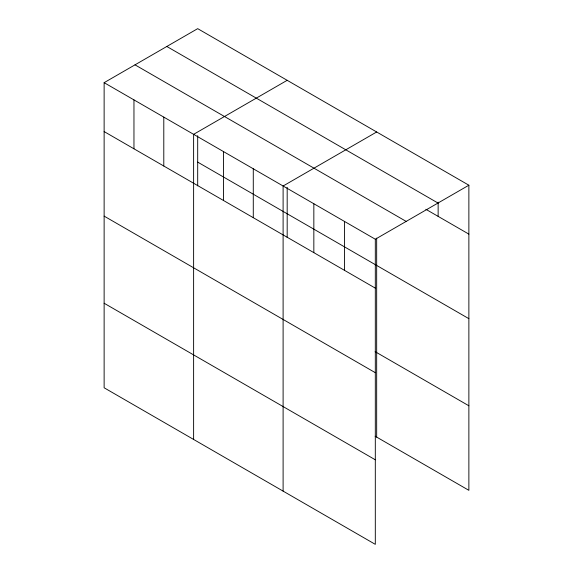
<?xml version="1.0" encoding="UTF-8"?>
<svg xmlns="http://www.w3.org/2000/svg" width="573" height="573" viewBox="0 0 573 573"><rect width="100%" height="100%" fill="white"/><g stroke="black" fill="none" stroke-linecap="round" stroke-linejoin="round"><path stroke-width="0.86" d="M104.128 82.67L375.308 239.228L375.308 544.35L104.128 387.785L104.128 82.67L197.692 28.65L468.872 185.215L468.872 490.33L375.136 436.218M287.18 80.313L193.617 134.333L193.617 439.455M376.669 131.983L283.105 185.996L283.105 491.118M375.308 239.228L468.872 185.215M166.815 46.477L437.994 203.035M425.839 209.274L468.872 234.121M135.006 64.842L406.185 221.407M197.692 162.109L468.872 318.667M104.128 131.575L375.308 288.133M375.136 351.664L468.872 405.784M104.128 216.121L375.308 372.686M104.128 303.239L375.308 459.797M438.137 202.147L438.137 216.372M376.669 238.132L376.669 437.099M344.574 221.486L344.574 270.392M313.839 203.744L313.839 252.65M287.18 187.35L287.18 237.53M253.28 168.777L253.28 217.683M223.449 151.551L223.449 200.457M197.692 135.686L197.692 185.867M163.792 117.114L163.792 166.02M133.96 99.888L133.96 148.794"/></g></svg>
